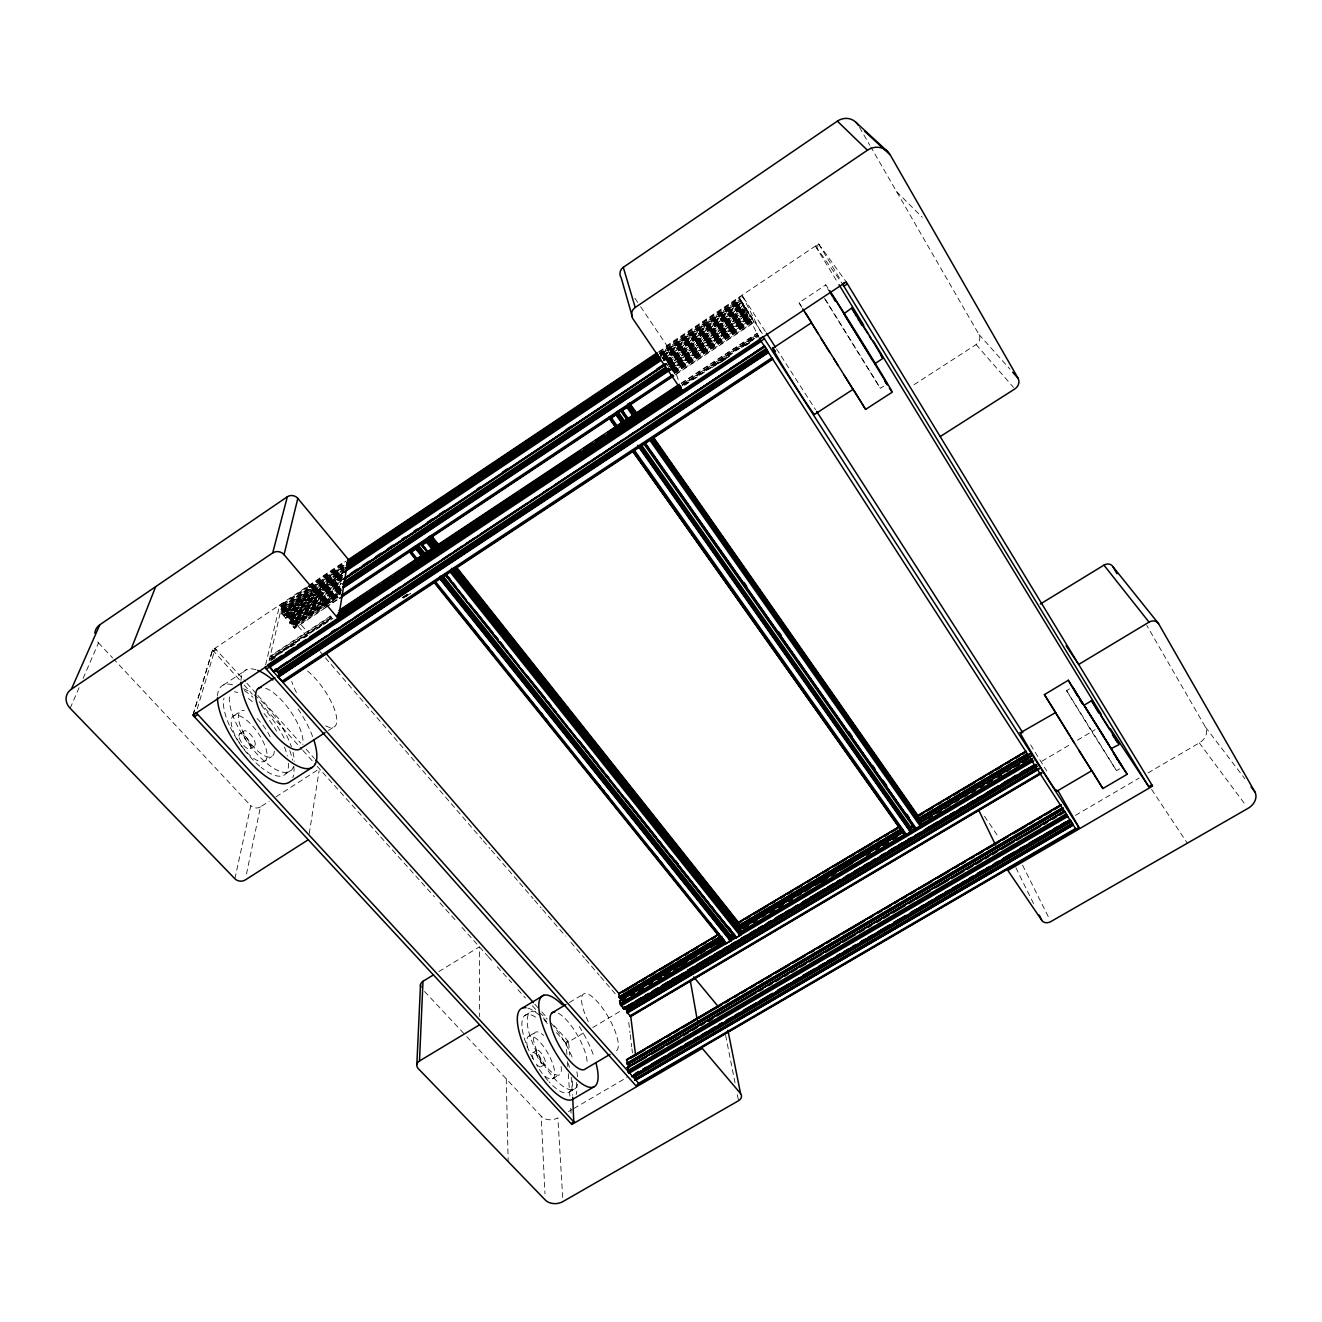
<?xml version="1.0" encoding="UTF-8"?>
<svg xmlns="http://www.w3.org/2000/svg" width="1322" height="1322" viewBox="0 0 1322 1322"><rect width="100%" height="100%" fill="white"/><g stroke="black" fill="none" stroke-linecap="round" stroke-linejoin="round"><path stroke-width="0.75" stroke-dasharray="5 3.75" d="M323.262 605.608L293.914 625.157C284.627 605.294 301.515 632.412 295.401 617.903M310.538 589.447L281.14 609.128C287.717 619.621 287.006 607.955 281.834 606.087L307.58 588.852M673.939 372.341L752.813 319.792C757.39 327.757 747.36 311.529 750.334 316.454M344.133 568.873L280.628 611.326L281.173 612.978L285.8 618.266L283.8 614.515L342.183 575.632M309.232 833.67L319.098 770.825M246.47 874.057L260.467 806.899L269.143 801.297M234.87 878.75L250.8 805.693L114.023 659.447M287.138 614.152L288.642 614.647L290.063 617.969L287.138 614.152L342.514 577.268M325.609 607.707L294.756 628.264L289.749 622.993L289.65 621.968L320.635 601.411M269.11 660.934L282.412 603.609L309.365 634.13M265.623 664.916L279.586 605.493L282.412 603.609M197.292 708.807L215.139 648.672L245.495 681.656M193.161 714.657L212.363 650.523L215.139 648.672M192.962 715.219L212.561 649.912L306.902 586.72M70.149 708.295L79.072 687.721M83.121 678.384L98.506 642.872A14.955 12.675 18.2 0 1 96.357 639.898M289.65 621.968C295.351 628.628 287.75 613.507 283.8 614.515M292.063 614.019L293.517 617.357L288.246 613.309L285.403 607.657L287.717 609.954L287.37 608.583L343.902 570.757M294.756 628.264C296.872 627.752 294.409 621.902 293.914 625.157M285.8 618.266L317.23 597.313M308.621 585.563L344.645 561.437M678.169 379.563L666.866 345.571L818.632 243.892L846.212 281.933M759.687 338.862L739.081 297.681L742.253 295.566L765.388 331.525M816.418 247.693L815.657 246.388L818.88 244.24L819.623 245.545L816.418 247.693L837.933 282.941M308.009 586.72L282.346 603.923L283.999 604.666M308.29 586.505L345.918 561.305M658.769 351.768L739.213 297.847L740.138 299.218L659.397 353.569M283.255 603.956L307.266 587.877M308.984 586.72L345.009 562.594M658.934 352.33L739.56 298.342M216.56 649.399L213.784 651.267L212.363 650.523M279.586 605.493L280.942 606.286L283.767 604.402M762.249 333.607L739.94 298.904L743.096 296.789M309.298 587.695L343.604 564.725M659.281 353.338L739.923 299.35L744.65 307.068L743.361 304.688M281.883 606.352L309.331 587.976M309.712 587.447L344.017 564.477M282.049 606.732L309.513 588.34M311.232 587.199L343.836 565.37M659.612 353.949L740.27 299.945M282.33 607.112L309.778 588.72M311.496 587.579L344.1 565.75M661.595 353.205L740.535 300.358M283.321 606.831L309.166 589.546M315.875 585.051L343.423 566.609M660.256 354.511L740.998 300.838L660.504 354.726M283.767 606.897L309.464 589.695M316.305 585.117L343.703 566.774M312.009 588.472L343.125 567.634M660.306 355.354L740.799 300.59M281.487 609.145L310.653 589.629M311.513 588.951L344.05 567.188M660.488 355.502L741.295 301.317L752.367 318.734L673.03 371.548M281.784 609.425L310.934 589.926M311.81 589.43L344.331 567.65M660.719 355.833L741.592 301.796M285.321 607.839L311.149 590.422M312.686 589.529L343.753 568.609M662.983 355.007L742.072 302.358L663.132 355.767M662.834 355.601L742.072 302.358M282.495 610.417L311.1 591.05M311.645 590.917L344.331 569.038M280.71 612.02L311.579 591.364M313.297 590.223L344.166 569.567M663.115 356.196L741.675 302.854M282.264 611.408L311.447 591.876M313.165 590.736L344.067 570.063M663.363 356.477L742.32 303.647M282.313 611.739L343.902 570.542M662.091 357.717L742.485 303.944M662.553 357.634L743.063 303.779L743.79 305.002L663.198 358.89M281.173 612.978L312.042 592.339M313.331 591.76L344.15 571.005M661.958 358.295L743.328 304.192M282.908 612.631L311.975 593.181M313.215 592.339L344.48 571.435M662.686 358.659L743.542 304.556M287.518 609.806L311.827 593.545M313.248 592.603L344.398 571.782M663.049 358.692L743.675 304.787M283.239 612.879L344.216 572.079M663.148 358.824L743.79 305.018M281.867 613.953L344.348 572.096M286.064 611.359L313.496 593.033M315.198 591.876L344.348 572.393M664.9 358.064L743.757 305.349M286.824 611.144L314.206 592.834M315.925 591.678L341.605 574.508M663.479 359.32L743.939 305.514M286.196 611.954L313.645 593.611M315.363 592.454L342.795 574.112M663.462 359.749L744.055 305.861M286.196 612.4L313.645 594.041M315.363 592.9L342.811 574.558M663.611 360.113L744.236 306.208M287.221 611.871L314.603 593.561M316.322 592.421L342.001 575.252M663.925 360.063L744.402 306.274M663.776 360.542L744.385 306.721M283.784 614.78L342.431 575.698M663.859 360.741L744.6 306.919M283.966 615.226L314.785 594.619M315.099 594.305L342.497 575.995M665.825 360.03L744.897 307.068M284.28 615.672L315.099 595.082M316.817 593.942L342.497 576.772M666.139 360.509L744.897 307.877L744.22 306.77L746.55 310.125M288.246 613.309L315.644 594.999M317.346 593.859L341.324 577.846M666.635 360.476L745.41 307.844M666.404 360.741L745.443 308.059L752.086 318.883M285.882 615.341L315.016 595.858M316.735 594.718L342.448 577.532M666.486 361.038L745.36 308.34M287.304 614.945L314.768 596.586M316.487 595.445L342.249 578.243M745.443 308.059L666.751 361.451L745.674 308.803M286.378 615.639L315.512 596.172M317.214 595.032L341.208 579.003M288.642 614.647L316.057 596.338M317.759 595.197L341.754 579.168M667.296 361.699L746.12 309.067M286.924 616.102L316.057 596.635M317.759 595.495L340.035 580.622M667.263 362.046L746.087 309.414M287.717 615.92L316.916 596.42M318.635 595.264L342.679 579.201M667.296 362.393L746.302 309.629L745.74 308.687M285.271 617.886L317.825 596.139M318.321 595.726L342.877 579.35M667.379 362.691L746.913 309.778L667.627 363.021M285.982 617.738L317.528 596.536M318.321 596.106L341.208 580.903M667.593 362.691L746.781 309.612M285.569 618.167L341.093 581.151M318.354 596.536L341.208 581.3M667.775 363.203L746.947 309.926M290.443 615.788L317.908 597.445M319.627 596.288L340.25 582.539M668.271 363.517L747.277 310.753M288.741 617.242L317.924 597.742M319.643 596.602L340.25 582.837M668.254 363.847L747.244 311.116M290.989 616.25L316.735 599.064M318.453 597.908L340.779 583.019M666.982 365.236L747.69 311.364M290.212 617.275L317.627 598.965M318.933 598.205L341.241 583.316M667.263 365.583L747.988 311.81M289.121 618.58L317.495 599.643M318.222 599.163L341.208 583.597M668.982 364.806L748.054 312.273L747.062 310.538M293.038 616.201L316.999 600.205M318.718 599.064L340.977 584.208M669.692 364.822L748.434 312.256L749.111 313.364L668.618 367.07M293.352 616.663L319.032 599.51M320.75 598.37L339.572 585.811M670.006 365.302L748.748 312.752M289.667 619.274L319.329 599.725M320.486 598.717L341.208 585.018M669.758 365.88L749.111 313.364M291.402 618.432L319.213 599.94M320.519 598.998L341.076 585.282M668.519 367.004L748.996 313.165M292.245 618.167L340.316 586.092M290.162 620.018L319.263 600.601M320.982 599.461L339.804 586.902M670.221 366.458L748.963 313.909M291.171 619.489L318.619 601.18M320.337 600.039L340.911 586.307M670.221 366.591L748.764 313.248M291.171 619.935L318.619 601.626M320.337 600.469L340.927 586.737M670.386 366.954L749.128 313.958M290.559 620.762L319.66 601.345M321.378 600.205L340.217 587.629M670.667 367.202L749.425 314.669M291.303 620.53L341.093 587.315M670.651 367.499L750.053 314.653L752.367 318.701M321.51 600.684L341.225 587.679M670.651 367.863L750.004 314.884M289.535 622.348L320.75 601.527M321.824 600.948L341.043 587.993M670.733 368.111L750.235 315.231M289.568 622.629L320.767 601.741M322.204 600.866L341.093 588.257M670.849 368.359L750.004 315.479L749.31 314.305M289.749 622.993L320.668 602.386M322.171 601.361L341.01 588.802M671.064 368.722L750.549 315.71L670.089 369.466M296.095 618.861L320.106 602.849M321.824 601.692L340.696 589.116M290.014 623.373L320.932 602.766M322.403 601.824L341.258 589.248M670.287 369.863L750.83 316.173M295.037 620.431L320.75 603.295M322.469 602.154L339.605 590.719M670.436 370.16L750.995 316.454M296.541 619.803L341.159 590.058M670.634 370.408L751.293 316.636M294.839 621.522L322.287 603.113M324.022 602.072L341.175 590.537M672.435 369.83L751.326 317.115M291.369 623.885L322.799 603.129M323.973 602.154L341.274 590.736M672.154 370.044L751.623 317.214M291.732 624.199L322.601 603.625M324.204 602.369L339.737 592.19M672.435 370.441L751.574 317.511M291.98 624.281L340.068 592.107M672.601 370.606L751.193 317.577M292.972 624.149L341.093 592.074M672.733 371.069L752.003 318.189M295.814 622.679L323.279 604.385M324.981 603.245L340.432 592.95M673.311 371.135L752.235 318.536M293.253 624.612L323.609 604.402M324.187 604.005L340.762 592.983M294.525 624.166L323.675 604.749M325.394 603.609L340.828 593.314M673.493 371.664L752.284 318.966L673.542 372.242M293.6 625.009L324.534 604.402M326.253 603.262L340.002 594.107M673.344 372.011L752.565 319.594M324.832 604.551L340.432 594.156M295.037 624.761L324.171 605.344M325.89 604.204L339.605 595.065M295.302 625.141L324.452 605.724M326.154 604.584L338.168 596.586M674.203 372.738L753.077 320.205M295.484 625.504L338.349 596.949M674.418 373.118L753.309 320.585M293.401 627.289L338.382 597.23M674.336 373.581L753.424 320.8M294.145 628L323.312 608.583M325.03 607.442L338.746 598.304M676.666 373.3L753.854 321.907M325.89 607.476L339.589 598.354M675.327 374.886L754.201 322.32M223.633 684.895L246.751 669.527M801.76 307.299L799.033 302.705L825.622 285.023M330.682 615.936L270.217 656.158L272.002 656.869L332.07 616.977M681.094 383.215L757.093 333.392L757.704 334.317L682.185 384.471M271.192 656.125L331.293 616.217M681.541 383.562L757.093 333.392M331.492 617.539L269.87 659.298L331.739 618.233M681.97 384.818L757.556 334.615L758.696 336.432M269.688 658.901L331.541 617.82M682.086 385.066L757.704 334.863M682.317 385.462L757.936 335.259M273.604 657.414L332.02 618.63M684.317 384.752L758.217 335.705M271.225 659.331L288.394 647.945M290.096 646.805L297.12 642.128M303.829 637.7L307.415 635.304M315.842 629.718L332.995 618.332M684.697 384.867L758.481 335.871M270.713 660.322L275.868 656.902M291.319 646.64L298.194 642.079M304.424 637.65L307.861 635.37M684.68 385.247L691.555 380.686M693.273 379.546L731.132 354.412M741.46 347.554L758.663 336.135M270.977 660.438L276.133 657.017M712.393 367.367L729.579 355.965M745.046 345.703L751.97 341.208M717.697 364.046L729.513 356.296M745.228 345.769L752.102 341.208M721.068 362.178L727.943 357.634M402.351 597.478L409.225 592.934M402.78 597.379L409.638 592.834M403.491 597.395L410.382 592.851M403.706 597.511L410.597 592.967M403.111 598.205L410.547 593.38L403.772 598.04M234.06 715.566L241.265 710.823M239.513 733.941L243.843 731.099M250.403 748.649L254.716 745.823M264.483 761.323A27.514 10.51 55 0 0 249.561 722.837A27.514 10.51 55 0 0 233.35 731.38A27.514 10.51 55 0 0 264.483 761.323L271.688 756.63M328.467 730.422L335.259 725.993M285.916 773.634L291.683 769.9M824.432 298.359L878.585 385.578L880.419 388.288L883.74 386.123M276.067 796.819L319.428 768.809M913.998 384.702L976.115 344.563A7.585 6.825 -45.3 0 0 979.007 334.532L870.851 147.006M438.838 971.587L479.374 946.816L479.555 1016.601M524.801 1015.544L530.089 1012.371M1119.569 768.842L1116.528 770.627L1089.576 728.158L1067.102 691.604L1066.606 690.613L1069.614 688.812M569.369 1002.506L583.233 994.21M529.279 1035.969L535.889 1032.019M532.683 1052.775L536.649 1050.412M567.915 1041.025L565.403 1042.513L566.196 1044.33L568.708 1042.843L567.915 1041.025L554.133 1025.674M566.923 1054.427L566.13 1043.322L585.646 1031.738M592.735 1027.541L621.125 1010.686M1041.885 761.274L1070.291 744.418M1077.397 740.204L1095.161 729.661M540.995 1066.705L544.978 1064.359M552.414 1078.901L559.074 1074.984M570.162 1091.443L575.5 1088.32M568.51 1111.62L572.062 1109.555M573.831 1108.514L627.058 1077.38M1148.025 772.907L1199.318 742.914A13.237 10.609 -30.7 0 0 1205.433 727.067L1146.818 625.455M1075.447 815.36L1139.167 778.08M896.597 191.657L922.26 217.287M98.506 642.872L112.618 657.943M424.544 991.483L465.394 1035.159M466.798 1036.679L541.21 1116.231L544.978 1193.882M212.561 649.912L242.736 683.491M244.074 684.978L252.403 694.232M259.145 701.734L302.027 749.458M302.986 750.516L315.826 764.81M317.197 766.347L321.345 770.941M322.717 772.478L379.249 835.388M380.637 836.925L434.409 896.762M439.929 902.893L456.47 921.302M461.989 927.449L487.636 956.004M488.182 956.599L492.329 961.193M497.27 966.729L511.631 982.676M517.927 989.699L525.412 998.027M532.303 1005.695L537.211 1011.148M543.342 1017.973L548.861 1024.104M556.479 1032.598L566.13 1043.322M246.867 683.193L256.518 693.951M257.906 695.471L300.606 743.08M306.126 749.227L314.388 758.448M534.848 1004.175L540.368 1010.305M541.739 1011.842L547.242 1017.99M979.007 334.532L1009.991 369.202M976.115 344.563L1013.511 387.412M280.942 606.286L306.572 635.998M320.056 651.614L324.088 656.307M325.443 657.877L481.869 839.206M483.224 840.759L489.966 848.575M491.321 850.145L518.29 881.41M519.629 882.964L533.113 898.596M534.468 900.166L541.21 907.983M542.565 909.536L565.486 936.108M570.873 942.371L584.374 958.004M585.712 959.557L599.197 975.19M600.552 976.76L615.374 993.946M1205.433 727.067L1244.927 778.807M1199.318 742.914L1245.605 805.081M815.657 246.388L842.494 283.916M1066.606 690.613L1116.528 770.627M739.081 297.681L739.94 298.904M634.924 298.227L639.484 304.985M640.625 306.671L666.866 345.571M984.493 816.252L999.052 837.834M1151.627 789.449L1187.321 843.205M825.407 299.433L880.419 388.288M799.033 302.705L801.082 305.878M776.526 348.892L815.525 409.671M1030.615 744.848L1046.743 771.04M747.971 312.339L742.006 303.432M818.632 243.892L841.04 280.694M859.515 127.358L869.81 145.222M742.253 295.566L761.29 333.028M1022.534 865.133L1048.957 917.98M1015.874 867.678L1033.821 904.132M725.613 1035.242L735.015 1082.867M737.362 1094.781L738.535 1100.73M628.743 1022.468L629.983 1032.631M630.23 1034.647L631.718 1046.826M631.966 1048.858L632.461 1052.923M568.708 1042.843L569.6 1054.956M571.22 1077.149L572.558 1095.31M567.419 1061.583L567.782 1066.557M568.278 1073.745L569.997 1098.086M570.724 1108.233L571.154 1114.314M562.709 1197.484L557.867 1117.85A12.014 9.337 -5.9 0 1 541.21 1116.231M506.26 1078.851L508.16 1161.592M260.467 806.899A6.907 5.784 8.1 0 1 250.8 805.693M830.199 293.087A63.258 0.859 58.2 0 1 828.828 289.336M217.519 696.066A58.796 22.177 55 0 1 233.184 684.978M244.322 690.547A58.796 22.177 55 0 1 253.014 697.338M261.343 705.535A58.796 22.177 55 0 1 285.04 739.824M289.782 750.665A58.796 22.177 55 0 1 292.724 760.183M293.815 766.363A58.796 22.177 55 0 1 292.84 777.617M240.984 680.483A58.961 21.367 55.2 0 1 257.658 670.37M298.094 708.956A58.961 21.367 55.2 0 1 313.116 737.924M288.444 763.224A49.955 18.855 55 0 1 261.128 767.371M259.69 766.198A49.955 18.855 55 0 1 230.061 726.786M229.334 725.2A49.955 18.855 55 0 1 224.013 698.066M234.407 691.72A49.955 18.855 55 0 1 237.745 692.596M248.453 698.578A49.955 18.855 55 0 1 253.411 702.593M264.02 713.483A49.955 18.855 55 0 1 276.595 731.116M284.494 747.095A49.955 18.855 55 0 1 287.304 755.92M293.401 766.793A50.005 18.673 55.1 0 1 255.146 751.954A50.005 18.673 55.1 0 1 229.846 694.215M243.463 688.812A50.005 18.673 55.1 0 1 250.932 692.612M254.138 694.843A50.005 18.673 55.1 0 1 291.385 746.798M292.988 752.235A50.005 18.673 55.1 0 1 294.195 761.439M265.639 688.25A36.834 13.336 55.2 0 1 291.6 712.922A36.834 13.336 55.2 0 1 302.854 744.468M307.563 671.047A36.983 12.592 55.4 0 1 335.177 711.434A36.983 12.592 55.4 0 1 324.7 725.381M296.425 692.53A36.983 12.592 55.4 0 1 291.716 681.458M274.265 751.177A27.547 10.394 55 0 1 248.883 741.229A27.547 10.394 55 0 1 244.289 710.525M257.096 718.573A27.547 10.394 55 0 1 271.522 739.742M527.775 1008.091A52.169 17.5 60.6 0 1 539.954 1015.825M543.953 1019.741A52.169 17.5 60.6 0 1 549.027 1025.525M576.458 1082.487A52.169 17.5 60.6 0 1 576.21 1094.418M579.218 1026.434A52.302 16.855 60.4 0 1 594.388 1057.798M572.476 1080.933A44.337 14.873 60.6 0 1 549.043 1081.826M547.919 1080.57A44.337 14.873 60.6 0 1 543.392 1075.034M542.284 1073.547A44.337 14.873 60.6 0 1 536.881 1065.515M532.931 1058.674A44.337 14.873 60.6 0 1 521.942 1022.286A44.337 14.873 60.6 0 1 536.501 1017.725M568.163 1063.433A44.337 14.873 60.6 0 1 569.518 1067.284M577.466 1084.189A44.37 14.74 60.5 0 1 539.426 1057.352A44.37 14.74 60.5 0 1 537.096 1012.057M538.88 1012.867A44.37 14.74 60.5 0 1 547.275 1019.179M551.125 1023.178A44.37 14.74 60.5 0 1 573.384 1060.343M576.838 1071.861A44.37 14.74 60.5 0 1 577.747 1077.843M558.33 1013.23A32.67 10.526 60.4 0 1 577.995 1036.151A32.67 10.526 60.4 0 1 587.117 1064.491M588.323 1021.675A32.802 9.915 60.3 0 1 585.563 993.483A32.802 9.915 60.3 0 1 611.326 1022.65A32.802 9.915 60.3 0 1 614.482 1051.287M561.073 1066.54A24.44 8.196 60.6 0 1 550.497 1071.151A24.44 8.196 60.6 0 1 533.824 1041.323A24.44 8.196 60.6 0 1 543.639 1035.374M527.594 1047.321A24.424 8.296 60.6 0 1 536.616 1038.894A24.424 8.296 60.6 0 1 554.315 1069.581A24.424 8.296 60.6 0 1 543.441 1074.786M533.691 1059.765A8.13 2.776 60.6 0 1 535.013 1053.204A8.13 2.776 60.6 0 1 541.491 1065.268A8.13 2.776 60.6 0 1 534.699 1061.649M243.661 735.082A9.171 3.503 55 0 0 253.89 746.236A9.171 3.503 55 0 0 250.255 734.107A9.171 3.503 55 0 0 243.661 735.082M239.332 737.924A9.171 3.52 55 0 0 249.577 749.062A9.171 3.52 55 0 0 245.958 736.932A9.171 3.52 55 0 0 239.332 737.924M536.385 1053.816A8.147 2.76 60.6 0 0 544.3 1064.607A8.147 2.76 60.6 0 0 541.739 1053.75A8.147 2.76 60.6 0 0 536.385 1053.816"/><path stroke-width="1.5" d="M1151.776 784.838L1148.719 786.623L1110.331 728.686M900.232 806.42L915.584 829.026L921.368 825.936L920.806 822.02L652.027 437.78M918.84 819.392L918.311 816.12L653.167 436.938M632.213 450.637L904.413 834.843L910.693 832.447L911.056 831.241L639.319 445.927M903.422 832.348L898.844 825.06M727.893 1030.284L740.568 1093.575A6.478 5.04 -11.5 0 1 738.535 1100.73L562.957 1201.566A12.757 9.634 -6.2 0 1 545.275 1200.012L418.132 1068.457A6.775 5.321 -1.8 0 1 419.487 1060.988L422.99 981.288L433.566 974.826M416.843 1064.524L420.512 984.675M428.047 552.249L421.123 543.342L424.56 542.499L421.602 545.474L426.576 542.317L428.609 538.186L436.227 547.771M427.254 538.765L425.552 541.128M428.245 552.778L421.569 544.499L424.626 541.623L422.412 541.987M411.853 549.142L411.886 550.183L415.686 546.515M416.347 546.862C420.28 546.531 408.581 555.223 410.184 550.464M735.445 937.05L736.073 937.843L740.832 934.852L740.568 929.548L454.239 569.485M738.833 928.143L739.973 926.97L739.114 923.186L456.916 567.733M741.08 932.919L451.595 568.328M739.477 926.408L455.809 568.46M440.209 576.26L730.785 938.719L730.322 939.975M433.434 581.63L725.051 943.743L730.57 941.115L731.033 939.876L440.094 576.822M639.055 1084.106L1075.976 829.291L1075.464 828.547L638.146 1083.643L639.121 1083.61M1070.126 819.855L632.065 1076.538L631.916 1075.612M627.322 1067.581L1064.607 811.229L1067.73 816.566L629.008 1073.315L628.396 1072.489L627.355 1067.383L1064.557 811.163L627.355 1067.383M627.735 1063.367L627.884 1064.821L626.545 1059.715L1060.922 804.718M624.364 1006.488C629.503 1013.759 624.992 1011.347 630.71 1016.073M620.712 1003.167C616.234 994.59 626.314 1015.478 622.629 1006.819M717.929 934.604L618.812 993.632L619.307 997.466L619.919 998.226L721.234 938.042L620.001 998.292L619.919 996.986M277.785 676.087L767.999 351.735L278 676.798L283.354 682.251L772.808 359.154L771.85 357.832L281.916 681.276M297.83 498.411L348.066 559.14L338.366 618.779L284.032 554.629L297.83 498.411A7.519 6.792 18.8 0 0 287.337 496.742L99.794 624.81A14.955 12.675 18.2 0 0 94.837 633.255M308.274 839.751L245.248 879.973A7.387 6.065 6.9 0 1 234.87 878.75L70.149 708.295A16.095 13.385 16.5 0 1 71.371 689.225L272.712 552.91L287.337 496.742M627.884 418.876L621.687 410.762L628.099 407.011L628.512 404.003M131.308 648.639L155.682 586.638M71.371 689.225L99.794 624.81M410.084 551.638L416.975 547.258L414.249 548.349M613.788 415.273L614.466 415.422M913.238 825.06L910.544 827.043M732.933 934.555L733.743 933.464M909.536 829.522L913.866 826.432M729.909 937.959L734.123 934.951M609.178 416.876L609.541 418.628L610.648 418.628L616.829 413.984L622.926 423.106M413.142 548.564L415.306 546.201M282.016 655.415L268.267 664.536L273.803 671.84L273.803 670.915M612.466 415.62L611.607 416.281M424.775 553.224L418.33 545.176L417.603 545.689L416.926 546.267L423.387 554.315M624.001 409.076L624.447 408.168M410.564 549.919L411.588 549.192M626.463 406.383L625.554 406.912M730.686 935.712L733.214 934.142M632.379 316.867L621.224 277.934A7.651 7.568 -53.4 0 1 623.29 267.325L837.355 121.145A16.393 15.17 -64.7 0 1 858.49 125.573M680.681 387.115L681.937 390.899L632.941 318.817A8.246 8.114 -33.2 0 1 635.221 307.464L867.43 150.229A17.715 16.31 -60.7 0 1 890.251 154.955L1018.072 378.257A8.163 7.254 -42.7 0 1 1014.85 388.932L940.19 436.574M347.372 560.363L657.133 352.825M353.585 556.843L429.055 506.293M434.211 502.856L442.787 497.105M446.208 494.808L454.785 489.057M458.222 486.76L494.246 462.634M497.683 460.337L586.885 400.599M590.306 398.302L598.883 392.551M602.32 390.254L638.344 366.128M641.781 363.831L657.216 353.486M347.042 562.428L657.563 354.494M347.091 562.693L657.678 354.726M347.273 563.073L657.893 355.089M347.537 563.453L658.158 355.502M461.857 487.686L468.715 483.092M629.685 375.349L633.106 373.052M346.331 565.502L658.786 356.362M346.661 565.535L658.769 356.643M346.942 565.816L372.672 548.613M376.092 546.317L463.543 487.801M468.682 484.348L477.259 478.614M480.679 476.317L489.256 470.582M492.693 468.285L528.701 444.192M532.122 441.895L633.288 374.192M636.725 371.895L645.285 366.161M648.722 363.864L659 356.99M345.753 567.749L661.116 356.742M345.868 568.427L659.695 358.493M346.347 569.385L660.24 359.452M345.323 571.517L660.917 360.493M350.313 573.748L357.171 569.171M362.311 565.75L369.169 561.172M376.01 556.595L381.149 553.158M388.007 548.58L393.146 545.143M401.706 539.426L405.143 537.129M413.703 531.411L417.141 529.13M427.419 522.256L432.558 518.819M439.4 514.241L444.539 510.821M477.093 489.074L480.53 486.777M502.79 471.904L507.929 468.467M566.18 429.567L571.319 426.13M656.984 368.921L663.842 364.343M343.522 578.97L665.776 363.666M344.017 578.953L666.04 363.897L343.819 579.267M344.034 579.383L666.09 364.31M343.918 582.01L665.792 367.185M342.745 583.861L666.288 367.946M343.224 584.605L666.784 368.739M500.427 479.886L505.566 476.449M512.424 471.871L517.58 468.434M497.072 482.58L505.648 476.845M509.086 474.565L521.099 466.55M343.637 585.349L668.949 368.342M495.568 484.282L523.033 465.955M342.811 586.522L668.998 369.069L342.762 586.852M342.811 587.117L669.13 369.499M342.993 587.497L669.345 369.879M343.257 587.877L669.61 370.276M341.456 595.297L672.617 374.737M342.183 596.024L673.228 375.58M339.589 598.354L673.675 375.927M338.977 610.483L679.425 384.256M339.87 610.516L367.351 592.273M370.771 589.992L379.364 584.291M382.802 582.01L391.378 576.309M394.815 574.029L516.72 493.056M520.157 490.776L580.242 450.852M583.68 448.571L592.273 442.87M595.693 440.59L604.286 434.888M607.723 432.608L678.12 385.842M338.366 612.978L680.252 385.958M338.415 613.259L680.367 386.206M338.614 613.672L680.599 386.602M337.176 615.209L680.88 387.049M338.135 614.912L346.86 609.112M350.148 606.947L358.873 601.146M362.162 598.965L370.871 593.181M374.176 591L391.444 579.515M471.954 526.09L484.067 518.042M487.405 515.828L496.064 510.061M499.402 507.863L508.078 502.096M511.416 499.898L520.075 494.131M523.429 491.916L532.088 486.166M535.443 483.951L540.665 480.464M621.224 427.006L629.85 421.272M633.221 419.041L641.848 413.29M645.235 411.059L657.282 403.045M660.67 400.814L669.296 395.08M672.683 392.832L677.872 389.395M337.11 615.953L679.657 388.899M337.837 615.969L679.822 389.081M337.474 616.383L681.392 388.222M337.953 616.432L679.838 389.544M337.788 616.878L418.991 563.155M422.429 560.875L431.022 555.174M434.459 552.893L468.814 530.105M473.97 526.685L480.828 522.124M484.017 519.827L556.413 471.971M559.85 469.69L568.443 463.989M571.881 461.708L580.457 456.007M583.894 453.743L606.22 438.921M611.375 435.5L618.25 430.939M623.406 427.518L680.086 389.907M285.453 653.134L294.046 647.433M297.483 645.153L306.06 639.451M309.497 637.171L682.251 389.891M844.824 282.379L842.494 283.916L1148.719 786.623M268.845 666.321L760.53 340.266L759.555 338.614M197.259 714.855L194.284 716.821L193.161 714.657L196.135 712.69L573.781 1121.849L572.69 1097.326M265.16 666.899L266.3 669.081L269.341 667.065L639.154 1083.809M761.042 341.076L764.463 338.796L763.091 336.598L759.687 338.862L761.042 341.076L1075.877 829.092M843.882 286.147L847.385 283.833M269.589 667.346L761.257 341.406L760.53 340.266M331.673 631.833L335.094 629.553M280.694 666.371L287.585 661.81M292.74 658.389L327.162 635.585M330.616 633.304L337.49 628.76M342.662 625.339L349.553 620.778M354.709 617.357L361.6 612.797M366.756 609.376L377.084 602.535M380.538 600.254L389.131 594.553M392.584 592.289L401.177 586.588M404.631 584.307L435.616 563.783M442.49 559.223L451.099 553.538M454.537 551.257L463.146 545.556M466.6 543.276L475.193 537.575M480.365 534.154L526.834 503.385M530.287 501.104L537.162 496.543M542.334 493.123L549.208 488.562M554.381 485.141L576.756 470.335M580.193 468.054L588.802 462.353M592.239 460.073L600.849 454.371M604.303 452.091L623.224 439.565M630.115 435.004L635.287 431.583M642.162 427.023L650.771 421.321M654.208 419.041L662.818 413.34M666.255 411.059L674.864 405.358M680.037 401.954L724.787 372.308M729.942 368.888L736.833 364.343M742.006 360.923L748.88 356.362M754.052 352.941L764.38 346.1L273.803 671.84M273.224 671.46L764.661 346.182L764.166 345.422M273.538 671.741L764.76 346.81M275.026 669.345L277.389 671.923L766.165 348.496L764.661 346.182M277.389 671.923L277.967 672.667L766.694 349.339L766.165 348.496M767.223 350.181L767.718 350.991L278.909 674.237L278.479 673.443L767.223 350.181L766.694 349.339M418.942 581.845L422.396 579.581M257.807 688.812L274.86 677.542M772.825 348.281L811.493 322.717L818.5 334.135M277.818 676.385L767.95 351.669M278 676.798L768.231 352.181M278.298 677.195L768.462 352.577M282.71 682.003L772.461 358.758M874.635 363.798L882.997 358.345L867.034 331.574L851.732 308.026L843.717 313.892M325.063 732.619L301.267 748.087A36.834 13.336 55.2 0 1 267.127 724.373A36.834 13.336 55.2 0 1 261.112 687.473M853.087 389.329L814.567 414.364A39.214 1.124 57.8 0 1 789.003 375.977A39.214 1.124 57.8 0 1 775.485 351.437M312.322 767.322L289.154 782.31A58.796 22.177 55 0 1 246.239 757.886A58.796 22.177 55 0 1 217.486 697.834M802.702 308.819L865.596 409.407L892.284 392.138M1040.331 604.022L1103.936 565.138A7.007 5.916 -34.7 0 1 1112.893 566.626L1158.568 623.654L1254.793 791.729A14.145 11.055 -29.8 0 1 1248.034 808.353L1050.775 921.632A6.775 5.371 -22.8 0 1 1041.901 920.525L1007.893 870.487L1152.602 786.094L846.212 281.933L192.962 715.219L571.864 1124.46L702.296 1048.396L740.568 1093.575M419.487 1060.988L479.572 1024.814M1158.568 623.654A7.519 6.213 -33.3 0 0 1149.033 622.133L1078.686 664.454L1066.094 645.78M522.587 1007.942L543.722 995.251M1074.588 743.361L1044.397 694.628L1068.292 680.268L1127.203 774.262L1102.862 788.54L1078.769 750.185M552.018 1012.867L565.899 1004.571M1020.287 732.818L1055.584 712.575M1111.075 748.665L1119.023 744.617L1108.266 726.67L1091.608 700.726L1084.057 705.237M737.395 923.004L900.216 826.035M916.146 816.55L1025.889 751.193M718.226 934.671L618.812 993.632M737.676 923.087L900.431 826.167M916.344 816.682L1026.021 751.359M618.729 994.045L717.896 934.985M737.379 923.384L900.299 826.366M918.013 815.823L1026.037 751.491M623.224 992.029L637.369 983.601M640.906 981.502L646.21 978.346M649.746 976.231L655.051 973.075M660.356 969.918L672.733 962.548M676.269 960.45L679.805 958.334M685.11 955.178L688.646 953.079M692.183 950.964L697.487 947.808M702.792 944.652L706.328 942.536M711.633 939.38L715.169 937.281M738.172 923.582L741.708 921.484M745.244 919.368L750.549 916.212M754.085 914.113L768.231 905.686M771.767 903.587L775.303 901.472M780.608 898.316L784.144 896.217M787.681 894.102L792.985 890.945M796.522 888.847L801.826 885.674M807.131 882.518L810.667 880.419M815.971 877.263L819.508 875.147M823.044 873.049L828.349 869.893M833.653 866.736L846.03 859.35M849.567 857.251L854.871 854.095M858.408 851.979L872.57 843.568M876.106 841.453L879.642 839.354M884.947 836.198L888.483 834.083M892.019 831.984L897.324 828.828M918.542 816.186L923.847 813.03M927.383 810.915L932.688 807.759M937.992 804.602L941.528 802.504M946.833 799.331L950.369 797.232M953.906 795.133L959.21 791.961M962.747 789.862L975.124 782.492M980.428 779.336L983.981 777.22M989.286 774.064L992.822 771.965M996.358 769.85L1001.663 766.694M1006.967 763.538L1010.504 761.439M1015.808 758.266L1019.345 756.167M1022.881 754.069L1026.417 751.954M619.06 996.805L719.796 936.852M737.478 926.325L900.1 829.555M917.765 819.029L1027.359 753.804M619.142 997.102L719.912 937.149M739.345 925.565L900.232 829.836M917.914 819.31L1027.508 754.085M671.543 966.25L675.079 964.135M680.202 961.111L683.937 958.863M758.217 914.692L761.769 912.577M767.091 909.42L772.412 906.248M775.948 904.149L779.501 902.034M784.822 898.861L788.358 896.762M829.142 872.487L834.579 869.232M882.418 840.759L885.971 838.644M978.082 783.863L981.635 781.748M986.956 778.592L990.525 776.427M619.307 997.466L721.862 936.439M739.543 925.912L902.199 829.125M918.112 819.657L1027.723 754.432M619.539 997.779L720.308 937.81M739.758 926.243L902.414 829.456M918.327 819.987L1029.706 753.722M721.663 937.447L620.662 997.548L622.034 1000.291L625.67 998.143L622.034 1000.126M739.378 926.904L900.646 830.96M920.129 819.376L1028.235 755.06M902.761 829.952L738.998 927.482L902.827 830.034M918.674 820.483L1030.036 754.234M918.74 820.565L1028.334 755.374M619.506 1000.704L722.49 939.397M740.105 928.986L903.323 831.869M908.594 828.795L913.948 825.539M919.236 822.466L1030.962 755.969M621.654 999.68L722.688 939.595M740.419 929.052L903.488 832.083M921.219 821.557L1031.11 756.201M630.908 994.855L634.444 992.756M637.997 990.641L643.302 987.484M648.623 984.312L652.176 982.213M661.033 976.941L657.48 979.057L661.116 977.057M664.569 974.843L669.89 971.67M673.443 969.571L687.622 961.144M691.158 959.028L696.479 955.872M700.016 953.757L705.337 950.601M710.658 947.444L723.068 940.058M753.193 922.145L756.729 920.046M762.05 916.89L765.603 914.774M769.14 912.659L774.461 909.503M777.997 907.404L783.318 904.231M788.639 901.075L792.175 898.977M797.497 895.804L801.049 893.705M804.586 891.59L809.907 888.434M815.228 885.277L827.622 877.891M836.495 872.619L831.174 875.792L834.843 873.776M840.032 870.52L852.442 863.15M866.621 854.706L870.157 852.607L866.703 854.838M875.478 849.451L879.031 847.336M882.567 845.237L887.888 842.064M893.209 838.908L896.746 836.793M921.566 822.053L932.192 815.724M935.745 813.625L941.049 810.452M944.602 808.353L949.923 805.197M955.228 802.024L958.781 799.926M964.102 796.753L967.638 794.654M974.727 790.44L971.191 792.539L974.942 790.49M980.048 787.284L983.585 785.169M987.137 783.054L992.458 779.897L987.22 783.186M997.763 776.741L1001.316 774.626M1006.637 771.47L1010.173 769.371M1013.726 767.256L1019.031 764.099M1022.584 761.984L1027.905 758.828M630.908 995.02L634.527 992.872M637.997 990.806L643.401 987.6M648.639 984.477L652.258 982.329M664.602 974.992L669.973 971.802M673.46 969.72L677.062 967.588M680.566 965.506L685.887 962.333M716.028 944.42L721.448 941.38M753.259 922.277L756.828 920.162M771.007 911.734L774.543 909.619M778.096 907.52L783.417 904.347M788.722 901.207L792.275 899.076M820.632 882.237L825.969 879.047M875.561 849.567L879.18 847.419M882.65 845.353L888.037 842.147M893.292 839.04L896.911 836.876M928.821 817.905L932.374 815.79M937.695 812.633L941.247 810.518M980.131 787.4L983.684 785.301M997.862 776.873L1001.398 774.758M1015.577 766.33L1019.262 764.133M1022.666 762.116L1028.136 758.861M739.477 930.985L740.832 930.688L452.934 568.757M619.836 1003.497L724.274 941.413M729.595 938.256L734.9 935.1M740.204 931.944L904.843 834.116M910.147 830.96L915.468 827.803M920.773 824.647L1032.3 758.365M620.051 1004.257L724.539 942.173M728.736 939.744L735.164 935.86L735.825 936.703L717.02 913.419M740.485 932.704L905.19 834.826M908.726 832.728L1032.713 759.059M620.497 1005.166L725.018 943.065M730.339 939.909L735.643 936.753L520.868 668.337M739.196 934.654L1031.491 761.026M621.076 1005.959L1033.804 760.828M632.643 1002.886L623.769 1008.157L648.788 993.665M636.196 1000.771L641.534 997.614M645.086 995.499L648.623 993.4M653.96 990.244L657.513 988.129M662.834 984.973L668.155 981.8M671.708 979.701L675.261 977.586M687.688 970.216L693.025 967.06M696.578 964.944L710.773 956.517M714.326 954.418L719.647 951.245M723.2 949.146L726.753 947.031M732.091 943.875L735.627 941.76M740.964 938.603L746.286 935.447M749.838 933.332L755.159 930.176M758.712 928.077L762.265 925.962M767.603 922.806L771.139 920.69M776.477 917.534L781.798 914.378M785.351 912.263L788.904 910.164M794.225 906.991L797.777 904.892M803.098 901.72L806.651 899.621M810.204 897.506L824.416 889.078M827.969 886.979L833.29 883.807M836.843 881.708L840.395 879.593M845.716 876.436L849.269 874.338M854.59 871.165L859.928 868.009M863.481 865.893L868.802 862.737M872.355 860.639L875.908 858.523M881.229 855.367L884.782 853.252M890.103 850.096L895.44 846.939M898.993 844.824L902.546 842.725M907.867 839.553L911.42 837.454M925.615 829.026L938.058 821.64M941.594 819.541L946.932 816.368M950.485 814.269L954.038 812.154M959.359 808.998L962.912 806.899M968.233 803.726L973.57 800.57M977.107 798.455L980.66 796.356M985.997 793.2L998.424 785.813M1003.745 782.657L1009.066 779.501M1012.619 777.386L1016.172 775.287M1021.509 772.114L1025.062 770.015M652.275 991.417L657.662 988.393M661.149 986.146L684.3 972.579M687.787 970.331L762.43 926.226M765.901 923.979L771.304 920.955M774.775 918.707L797.943 905.157M801.413 902.909L840.561 879.857M844.114 877.758L876.073 858.788M879.543 856.54L884.947 853.516M888.417 851.269L911.585 837.718M915.055 835.471L920.459 832.447M923.929 830.199L954.203 812.435M957.739 810.32L998.589 786.078M1002.059 783.847L1016.337 775.551M1019.807 773.304L1034.101 765.008M623.637 1008.917L1034.168 765.124M623.852 1009.116L1036.134 764.43L623.984 1009.116M626.017 1008.455L1036.646 764.86M626.43 1009.099L1035.291 766.578M626.81 1009.76L1037.489 766.215M626.678 1011.677L1036.547 768.809M626.744 1012.107L1036.696 769.09M626.826 1012.404L1038.629 768.313M627.008 1012.751L1038.844 768.677M627.223 1013.065L1039.059 769.007M629.768 1016.023L1041.24 772.395M630.297 1016.486L1041.637 772.99M630.644 1016.502L1041.769 773.139M609.938 1054.411L585.514 1068.804A32.67 10.526 60.4 0 1 558.562 1044.512A32.67 10.526 60.4 0 1 554.711 1012.074M1056.675 791.349L1091.774 770.693L1070.886 737.527M626.545 1059.715L1061.054 804.867M626.463 1060.194L1061.103 805.065M631.007 1058.096L645.235 1049.734M648.805 1047.652L661.248 1040.348M666.585 1037.208L670.138 1035.126M673.708 1033.044L679.029 1029.904M682.598 1027.822L695.042 1020.518M698.594 1018.419L721.729 1004.852M725.282 1002.77L728.835 1000.671M734.173 997.548L737.726 995.466M741.295 993.367L746.633 990.244M750.185 988.145L755.523 985.022M759.076 982.924L762.629 980.841M766.198 978.759L771.519 975.619M775.089 973.537L789.317 965.192M792.87 963.094L805.313 955.789M810.65 952.666L814.22 950.568M817.773 948.485L823.11 945.346M826.663 943.264L830.216 941.181M833.785 939.083L839.123 935.959M842.676 933.861L864.01 921.335M869.347 918.212L872.917 916.129M878.238 912.99L881.807 910.908M885.36 908.809L890.697 905.686M894.25 903.604L897.803 901.505M901.373 899.423L906.71 896.283M910.263 894.201L915.601 891.061M919.154 888.979L931.597 881.675M936.934 878.535L949.394 871.231M954.732 868.108L958.285 866.009M961.838 863.927L965.407 861.845M970.728 858.705L974.297 856.623M977.85 854.524L983.188 851.401M986.741 849.319L999.201 841.998M1002.754 839.916L1008.091 836.793M1013.429 833.653L1025.872 826.349M1029.425 824.267L1032.994 822.168M1038.332 819.045L1041.885 816.946M1045.438 814.864L1050.775 811.725M1054.328 809.642L1059.666 806.519M626.826 1063.252L1062.574 807.659L1063.549 809.213L627.735 1064.739M626.909 1063.582L1062.739 807.957M627.107 1063.962L1062.971 808.337M627.339 1064.276L1063.202 808.684M630.28 1062.855L1011.958 839.04M1015.511 836.975L1061.665 809.907M594.024 1086.816L572.542 1099.392A52.169 17.5 60.6 0 1 528.717 1056.592A52.169 17.5 60.6 0 1 525.892 1007.694M627.719 1067.565L645.946 1057.468M651.217 1054.493L663.71 1047.057M667.213 1045.14L679.706 1037.687M683.193 1035.77L688.597 1032.482M692.084 1030.565L697.471 1027.277M700.957 1025.36L704.576 1023.112M708.063 1021.195L713.467 1017.907M716.937 1015.99L756.101 992.921M759.572 991.021L763.207 988.757M768.545 985.634L772.098 983.551M775.568 981.651L780.972 978.346M784.442 976.446L788.077 974.182M791.548 972.281L796.968 968.976M800.438 967.076L805.842 963.771M809.312 961.871L821.838 954.401M825.308 952.501L839.602 943.991M843.072 942.09L855.598 934.637M859.052 932.737L864.472 929.432M867.943 927.532L871.578 925.268M876.817 922.326L880.469 920.062M883.922 918.162L889.342 914.857M892.813 912.957L905.339 905.487M908.792 903.587L914.229 900.282M915.898 899.423L930.209 890.912M935.546 887.789L947.973 880.502M951.427 878.601L963.969 871.132M967.407 869.248L972.843 865.927M976.297 864.043L981.734 860.721M985.171 858.837L988.839 856.557M992.277 854.673L997.73 851.351M1001.167 849.468L1013.71 841.982M1017.147 840.098L1022.6 836.776M1024.253 835.934L1040.364 826.366M1043.802 824.482L1047.47 822.201M1052.791 819.078L1056.344 816.996M1059.781 815.112L1065.235 811.791M708.228 1021.476L711.781 1019.394M627.686 1070.688L1066.127 813.939M627.917 1071.514L1066.573 814.699M628.396 1072.489L1067.151 815.657M635.386 1073.398L639.038 1071.448M642.608 1069.366L646.161 1067.284M651.498 1064.16L665.743 1055.832M669.213 1053.617L681.755 1046.462M685.226 1044.264L690.662 1041.257M694.133 1039.059L697.768 1037.092M701.338 1035.01L706.675 1031.887M710.228 1029.821L715.582 1026.698M719.036 1024.484L722.688 1022.534M726.257 1020.452L731.595 1017.329M735.148 1015.246L738.717 1013.164M743.956 1009.909L756.515 1002.754M760.067 1000.671L772.527 993.384M777.782 990.145L788.54 984.031M793.894 980.907L799.232 977.784M802.702 975.57L815.244 968.415M818.797 966.332L824.151 963.209M827.622 960.995L831.257 959.045M836.512 955.789L840.164 953.84M843.717 951.757L849.054 948.634M852.525 946.42L856.177 944.47M861.432 941.214L865.084 939.264M868.637 937.199L872.206 935.117M877.544 931.993L890.003 924.706M906.016 915.336L893.556 922.624L906.148 915.601M911.271 912.081L916.691 909.09M920.162 906.875L923.814 904.926M927.366 902.843L932.721 899.72M936.191 897.506L941.611 894.515M945.081 892.3L948.733 890.367M952.286 888.285L957.624 885.162M961.193 883.079L964.746 880.997M970.001 877.742L973.653 875.792M982.543 870.587L977.206 873.71L989.814 866.687M986.113 868.504L989.666 866.422M994.921 863.167L998.573 861.217M1003.811 857.961L1014.585 851.847M1019.84 848.592L1025.261 845.601M1028.731 843.386L1041.29 836.248M1044.843 834.165L1050.18 831.042M1053.651 828.828L1057.303 826.878M1060.855 824.796L1066.193 821.673M633.816 1074.836L639.121 1071.58M642.707 1069.63L722.77 1022.683M726.373 1020.716L772.61 993.533M776.212 991.583L856.309 944.751M859.829 942.536L890.136 924.97M909.652 913.403L973.802 876.056M993.318 864.489L998.721 861.481M1002.208 859.283L1069.911 819.855M631.916 1076.554L1070.01 820.103M632.065 1076.538L1070.539 820.483L1073.233 824.878M633.717 1075.001L634.61 1076.24L1070.985 821.193M636.46 1079.892L635.006 1076.951L1071.431 821.92M634.957 1079.578L1072.34 823.606L634.89 1079.116L635.238 1080.289L1073.2 825.044L635.238 1080.289M635.039 1079.909L1072.572 824.003M574.475 1121.535L571.798 1123.089M266.3 669.081L635.816 1085.659L1078.901 827.341L1057.798 790.391M919.947 822.003L920.806 822.02M737.197 923.053L739.114 923.186M421.652 544.598L428.543 539.343L434.938 547.391M416.843 547.242L423.42 555.306M917.055 815.74L918.311 816.12M738.32 923.83L739.378 924.309L455.842 567.287M1078.802 827.308L764.463 338.796M616.779 413.951L622.761 422.396M856.012 122.384L887.607 151.534M864.538 131.159L890.251 154.955M837.355 121.145L867.43 150.229M882.997 358.345L880.964 355.618M315.776 759.985L533.477 1002.638M1012.685 372.226L1018.072 378.257M325.543 652.903L619.291 993.995M1127.203 774.262L1119.288 762.513M693.703 976.941L718.276 1006.637M411.786 552.166L416.942 558.578M435.004 581.036L726.637 943.462M486.413 645.186L488.991 648.391M491.569 651.614L494.164 654.82M540.665 712.624L543.259 715.83M545.837 719.036L548.432 722.258M596.222 781.666L603.989 791.283M606.567 794.505L609.145 797.711M654.373 853.913L658.24 858.722M660.835 861.927L663.413 865.15M709.931 922.938L712.508 926.16M715.103 929.366L718.97 934.191M721.548 937.397L724.142 940.603M464.022 617.738L471.789 627.388M474.367 630.594L478.25 635.419M480.844 638.642L483.439 641.864M486.017 645.07L488.611 648.292M526.156 694.942L537.806 709.418M540.401 712.641L542.978 715.846M545.573 719.069L548.167 722.291M588.29 772.147L609.012 797.877M611.59 801.099L614.185 804.321M650.424 849.352L663.38 865.447M665.974 868.653L668.552 871.876M671.146 875.098L673.741 878.304M677.624 883.129L680.202 886.351M682.796 889.574L685.391 892.78M713.863 928.176L724.225 941.033M410.283 551.918L416.033 559.074M434.095 581.515L725.761 943.792M410.002 552.513L415.372 559.206M417.603 545.689L425.337 555.356M442.11 576.276L730.934 936.852M455.66 593.644L458.238 596.866M643.781 828.481L646.359 831.687M694.033 891.193L700.478 899.241M441.432 576.855L730.372 937.381M416.694 547.308L423.404 555.62M440.209 576.574L730.868 939.132M416.843 547.804L423.337 556.165M416.562 548.101L423.321 556.479M440.061 577.35L731.132 940.273M416.777 548.68L421.916 555.108M439.962 577.598L731.083 940.553M416.496 548.994L421.652 555.405M439.681 577.896L730.884 940.867M416.133 549.274L421.288 555.703M439.317 578.177L730.57 941.115M675.525 860.605L678.103 863.828M728.323 926.705L730.901 929.928M423.04 545.589L428.196 552.034M447.976 576.508L450.554 579.73M453.115 582.936L455.693 586.158M474.615 610.12L492.957 632.792M495.238 635.932L498.097 639.22M500.394 642.393L503.236 645.648M527.478 676.269L545.655 698.743M548.2 701.932L550.811 705.204M553.257 708.526L555.835 711.765M579.053 740.518L598.519 764.893M600.965 768.231L603.675 771.354M606.12 774.675L608.831 777.799M625.306 798.405L656.538 837.487M658.984 840.825L661.694 843.948M664.156 847.27L666.734 850.509M671.576 856.292L709.27 903.736M711.98 906.875L714.442 910.197M446.34 575.087L466.22 599.758M468.781 602.981L497.733 639.402M499.699 641.649L519.017 665.825M736.073 937.843L444.82 573.781L735.726 937.976M421.569 544.961L428.278 553.472L420.413 543.772M444.655 574.31L735.462 937.959M442.82 575.764L731.578 936.406M429.6 538.88L436.012 546.944M453.991 569.534L740.155 929.349M428.394 538.285L433.55 544.763M453.958 570.426L474.565 596.321M483.505 607.558L486.099 610.814M488.628 614.003L516.902 649.548M524.504 659.1L527.181 662.454M529.643 665.544L561.85 706.064M565.519 710.658L568.13 713.93M570.641 717.102L609.145 765.488M611.656 768.644L740.403 930.49M453.595 570.625L458.734 577.07M488.281 614.201L490.859 617.44M493.42 620.662L495.981 623.901M498.559 627.124L502.41 631.966M534.534 672.32L537.096 675.559M539.673 678.781L542.235 682.02M544.813 685.242L548.663 690.084M575.632 723.993L578.21 727.216M580.771 730.438L583.349 733.677M585.91 736.899L594.9 748.202M621.885 782.112L624.447 785.334M627.025 788.556L629.586 791.795M632.164 795.018L641.153 806.321M668.122 840.23L670.7 843.453M673.262 846.675L675.839 849.914M678.401 853.136L686.118 862.82M709.236 891.887L711.798 895.11M714.376 898.349L716.937 901.571M719.515 904.793L731.083 919.335M692.794 871.991L695.372 875.23M733.875 923.615L736.453 926.838M428.493 540.219L434.905 548.266M451.579 569.22L741.444 933.365M428.212 540.814L434.624 548.878M451.314 569.832L741.345 934.076M427.502 541.59L433.93 549.655M450.62 570.608L740.832 934.852M426.576 542.317L431.716 548.779M449.695 571.335L740.023 935.513M431.303 535.46L439.218 545.408M431.253 536.319L438.937 546.003M430.129 536.121L437.83 545.821M430.014 536.352L437.731 546.052M455.71 568.691L739.676 926.111M430.063 536.963L437.747 546.647M454.404 567.584L739.973 926.97M429.964 537.211L437.648 546.878M454.289 567.832L739.94 927.234M429.683 537.509L437.367 547.176M454.024 568.13L739.742 927.548M429.32 537.79L435.731 545.854M453.661 568.41L739.428 927.796M428.576 537.211L436.359 547.011M1103.936 565.138L1149.033 622.133M275.901 669.081L276.976 670.469M1251.091 786.887L1254.793 791.729M1100.548 715.119L1109.703 729.711M830.629 292.873L835.554 300.111M628.132 1068.027L628.611 1070.225M611.64 418.083L617.589 426.477M634.23 450.009L906.595 834.876M635.7 453.38L638.08 456.734M646.425 468.517L649.994 473.557M658.323 485.323L663.082 492.065M682.135 518.968L685.705 524.008M705.948 552.613L708.328 555.967M719.052 571.104L721.432 574.475M729.761 586.241L733.346 591.281M741.675 603.063L746.434 609.789M753.59 619.886L755.969 623.24M765.488 636.692L769.057 641.748M777.402 653.514L782.161 660.24M790.49 672.022L795.249 678.748M802.404 688.828L807.164 695.554M815.492 707.336L820.268 714.062M826.217 722.473L829.786 727.513M838.115 739.295L842.891 746.021M850.029 756.101L852.409 759.472M861.944 772.924L865.513 777.98M873.842 789.746L878.601 796.472M885.757 806.569L891.706 814.98M610.433 418.347L616.597 427.023M633.255 450.538L905.669 835.256M609.872 418.826L615.821 427.221M632.478 450.736L904.876 835.24M609.541 418.628L615.507 427.056M617.754 411.307L624.893 421.421M641.517 445.035L911.188 827.952M617.027 411.836L624.149 421.966M640.79 445.58L910.544 828.415M616.349 412.414L623.472 422.544M640.129 446.142L909.966 828.944M639.055 446.026L911.205 831.885M616.564 414.761L622.497 423.172M639.121 446.737L911.023 832.182M616.184 415.042L622.133 423.47M637.568 445.349L910.693 832.447M744.303 582.837L746.682 586.224M778.724 631.833L781.104 635.221M848.741 731.529L852.31 736.602M872.47 765.322L874.85 768.693M883.162 780.525L886.715 785.598M906.892 814.319L909.272 817.707M622.629 410.712L628.495 419.223M645.086 442.837L916.443 829.026M645.632 444.142L648.011 447.514M650.374 450.885L794.836 656.456M797.216 659.827L829.175 705.32M831.555 708.691L863.514 754.184M865.893 757.556L897.853 803.049M621.819 410.564L628.115 419.438M644.194 442.771L916.08 829.175M621.753 411.01L627.801 419.52M644.26 443.035L915.749 829.175M619.952 409.853L627.074 419.966M643.698 443.614L913.155 826.779M885.195 381.298L887.062 383.975L836.562 301.68M628.363 403.937L635.601 414.166L628.066 404.02M652.027 437.863L920.31 821.854M628.925 405.722L634.824 414.166M651.366 437.813L921.847 824.482M630.032 407.606L634.775 414.381M652.523 439.747L659.628 449.893M664.355 456.668L670.271 465.113M673.823 470.202L682.102 482.034M685.655 487.107L692.678 497.386M695.124 500.641L704.593 514.175M706.956 517.563L717.598 532.783M719.829 536.203L727.067 546.317M729.281 549.704L737.726 561.536M741.097 566.593L760.2 593.661M765.884 602.039L772.031 610.582M775.336 615.54L782.69 625.802M784.789 629.041L794.522 642.723M796.588 645.913L805.164 657.943M806.04 659.414L840.66 708.691M842.643 711.732L851.318 723.911M852.095 725.249L886.814 774.642M889.177 778.03L896.283 788.176M898.15 791.068L906.925 803.412M907.586 804.569L918.757 820.318M628.743 406.267L634.659 414.711M651.201 438.359L921.847 825.159M628.099 407.011L634.015 415.455M650.556 439.102L921.368 825.936M627.14 407.754L633.056 416.199M649.614 439.846L920.542 826.597M629.536 403.127L636.973 413.472M629.107 403.309L636.179 413.439M652.704 437.07L919.352 818.566M629.041 403.524L636.113 413.654M652.638 437.285L919.335 818.83M628.793 403.805L635.865 413.935M652.39 437.582L919.154 819.128M862.506 325.245L867.959 333.788M1115.223 739.114L1117.338 742.32M1118.941 761.654L1122.593 767.057L1072.621 687.01L1078.735 697.553M1085.23 706.989L1104.035 736.767M845.122 315.958L869.859 355.568M1112.43 734.801L1114.281 737.676M1113.438 753.143L1117.9 760.067M852.888 389.081L844.295 375.481M1044.397 694.628L1055.006 711.434M766.496 333.26L775.419 347.157M816.649 411.406L1022.815 732.685M1116.379 757.969L1118.329 760.993M805.197 312.372L811.064 321.676M833.951 358.94L838.297 365.897M821.028 338.415L829.852 352.577M1069.729 735.544L1055.171 711.963M1091.741 770.395L1102.862 788.54M853.797 390.139L860.886 401.624M1105.027 738.387L1109.34 745.459M1079.529 699.09L1082.668 704.18M628.231 1063.466L629.966 1066.837M1079.694 699.123L1082.569 703.833M839.007 284.709L863.745 325.245M873.429 341.109L1101.507 714.756M859.961 322.188L861.845 325.262M1098.747 713.004L1091.328 700.478M861.861 403.21L865.596 409.407M869.281 335.937L871.462 339.556M1074.456 690.745L1077.48 695.736M857.499 318.106L859.135 320.816M870.702 356.99L872.421 359.848M1073.431 689.093L1068.292 680.268M833.405 298.028L835.405 301.399M854.954 313.826L856.673 316.735M1112.893 566.626L1116.991 573.748M831.075 293.947L832.629 296.673M854.095 312.372L851.732 308.026M268.184 664.9L269.341 667.065M1039.208 915.055L1041.901 920.525M978.825 810.419L995.549 845.006M627.388 1009.81L626.76 1007.992M623.29 267.325L635.221 307.464M690.299 980.66L697.355 1020.501M630.809 1016.899L635.618 1055.419M272.712 552.91A8.097 7.221 16.2 0 1 284.032 554.629M420.908 987.319A6.346 5.123 -1.1 0 1 422.99 981.288M829.638 290.559A63.258 0.859 58.2 0 1 873.759 360.906A63.258 0.859 58.2 0 1 889.376 388.139M887.227 384.9A63.258 0.859 58.2 0 1 885.261 381.876M313.777 739.874A58.961 21.367 55.2 0 1 287.023 759.125A58.961 21.367 55.2 0 1 240.984 682.251M257.658 670.37A58.961 21.367 55.2 0 1 272.828 680.004M596.007 1063.185A52.302 16.855 60.4 0 1 577.83 1080.603A52.302 16.855 60.4 0 1 539.806 1014.817A52.302 16.855 60.4 0 1 562.247 1004.77M1055.848 789.598A34.537 0.876 58.2 0 1 1038.96 764.546A34.537 0.876 58.2 0 1 1020.881 733.33M747.872 925.317L742.551 928.474L747.955 925.433"/></g></svg>
